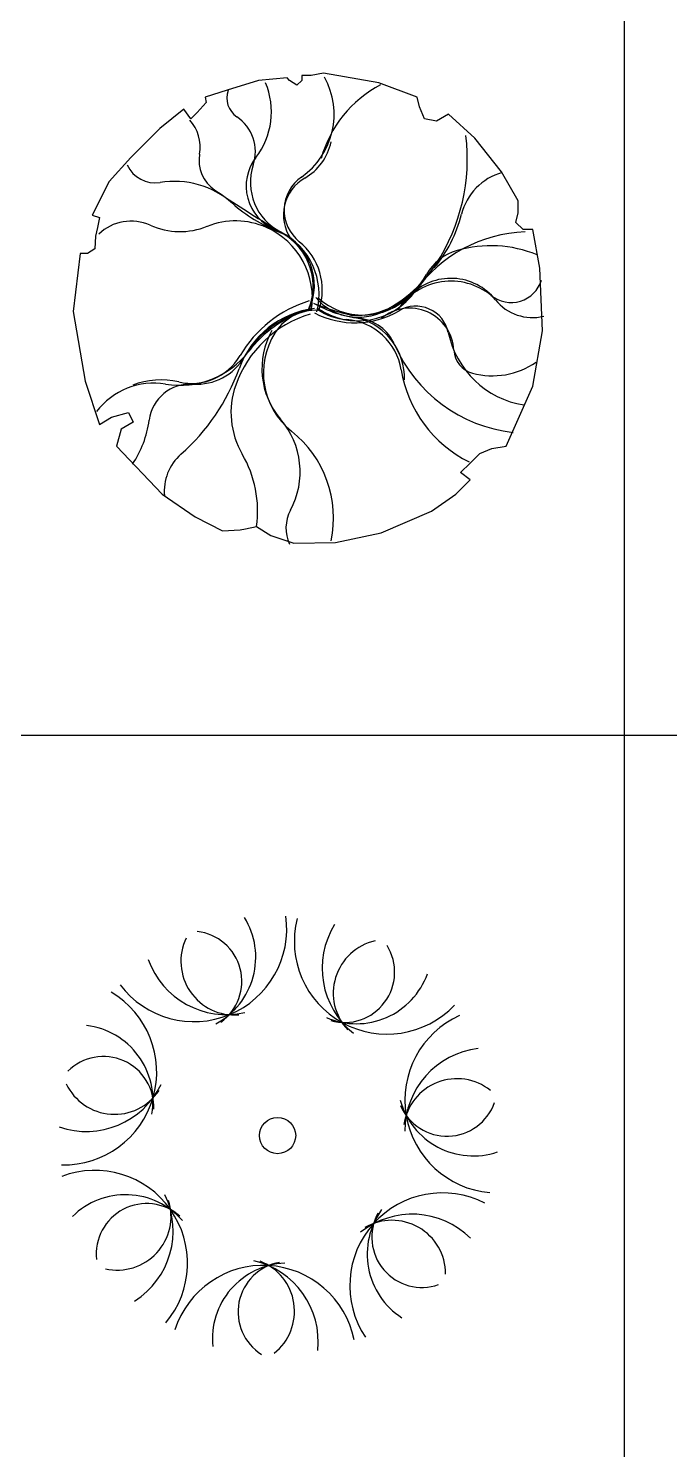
# Model space of a CAD drawing. Header units: millimetres. Extents: x -4017 to 59953, y -688 to 66564.
# Drawn here: x 20613 to 22771, y 40145 to 44925 of the extents above; entities that cross this region are included whole.
import ezdxf

# ---------------------------------------------------------------- set-up
doc = ezdxf.new("R2010")
doc.units = ezdxf.units.MM
doc.layers.add('www.cad-blocks.net', color=7, linetype='Continuous')

# ---------------------------------------------------------------- blocks, each defined once
blk = doc.blocks.new('A$C516926BB')
for p, q in [((25.0771, 38.5194), (25.0771, 0)), ((0, 33.1729), (62.4121, 33.1729))]:
    blk.add_line(p, q)
blk = doc.blocks.new('A$C53E86EAC')
at = {"color": 0}
for p, q in [((0.8424, 1.5838), (0.8019, 1.5758)), ((1.0287, 1.5515), (0.8424, 1.5838)), ((0.6237, 1.5596), (0.5184, 1.5272)), ((0.7209, 1.5677), (0.6237, 1.5596)), ((0.729, 1.5596), (0.7209, 1.5677)), ((0.7533, 1.5434), (0.729, 1.5596)), ((0.7695, 1.5596), (0.7533, 1.5434)), ((0.8019, 1.5758), (0.7695, 1.5758)), ((0.7695, 1.5758), (0.7695, 1.5596)), ((1.1583, 1.5029), (1.0287, 1.5515)), ((0.4478, 1.4852), (0.4183, 1.4521)), ((0.5184, 1.5272), (0.4442, 1.5037)), ((0.4442, 1.5037), (0.4478, 1.4852)), ((1.1664, 1.4705), (1.1583, 1.5029)), ((0.3726, 1.4625), (0.2916, 1.3977)), ((0.3969, 1.4301), (0.3726, 1.4625)), ((0.4183, 1.4521), (0.3969, 1.4301)), ((1.1826, 1.4301), (1.1664, 1.4705)), ((1.2636, 1.4463), (1.2231, 1.422)), ((1.3527, 1.3653), (1.2636, 1.4463)), ((0.2916, 1.3977), (0.1944, 1.3006)), ((1.2231, 1.422), (1.1826, 1.4301)), ((1.4418, 1.252), (1.3527, 1.3653)), ((0.1944, 1.3006), (0.1215, 1.2197)), ((1.4985, 1.1549), (1.4418, 1.252)), ((0.1215, 1.2197), (0.0648, 1.1064)), ((1.4985, 1.1145), (1.4985, 1.1549)), ((0.0648, 1.1064), (0.0891, 1.0983)), ((1.4904, 1.0821), (1.4985, 1.1145)), ((0.0827, 1.0651), (0.0753, 1.0356)), ((0.0891, 1.0983), (0.0827, 1.0651)), ((1.5147, 1.0578), (1.4904, 1.0821)), ((1.5471, 1.0578), (1.5147, 1.0578)), ((1.5714, 0.9283), (1.5471, 1.0578)), ((0.0753, 1.0356), (0.0729, 0.9931)), ((0.0243, 0.9769), (0, 0.7827)), ((0.0486, 0.9769), (0.0243, 0.9769)), ((0.0729, 0.9931), (0.0486, 0.9769)), ((1.5795, 0.7179), (1.5714, 0.9283)), ((0, 0.7827), (0.0405, 0.548)), ((1.5471, 0.5318), (1.5795, 0.7179)), ((0.0405, 0.548), (0.0891, 0.4023)), ((1.458, 0.3295), (1.5471, 0.5318)), ((0.1296, 0.4266), (0.1863, 0.4428)), ((0.1863, 0.4428), (0.2025, 0.4104)), ((0.0891, 0.4023), (0.1296, 0.4266)), ((0.162, 0.3861), (0.1458, 0.3295)), ((0.2025, 0.4104), (0.162, 0.3861)), ((0.1458, 0.3295), (0.2997, 0.1676)), ((1.3365, 0.2728), (1.3689, 0.3052)), ((1.3689, 0.3052), (1.4094, 0.3214)), ((1.4094, 0.3214), (1.458, 0.3295)), ((1.3041, 0.2405), (1.3365, 0.2728)), ((1.3365, 0.2162), (1.3041, 0.2405)), ((1.2879, 0.1676), (1.3365, 0.2162)), ((0.2997, 0.1676), (0.411, 0.0921)), ((1.2069, 0.111), (1.2879, 0.1676)), ((1.0368, 0.0382), (1.2069, 0.111)), ((0.411, 0.0921), (0.5032, 0.0442)), ((0.5032, 0.0442), (0.5622, 0.0479)), ((0.5622, 0.0479), (0.5806, 0.0516)), ((0.5806, 0.0516), (0.6175, 0.059)), ((0.6175, 0.059), (0.6655, 0.0295)), ((0.6655, 0.0295), (0.7429, 0.0037)), ((0.7429, 0.0037), (0.8829, 0.0058)), ((0.8829, 0.0058), (1.0368, 0.0382))]:
    blk.add_line(p, q, dxfattribs=at)
for centre, major_axis, start_param, end_param in [((0.4175, 1.4537), (-0.177, 0.177), 3.268891, 4.328215), ((0.622, 1.4452), (-0.1815, 0.1815), 2.965083, 4.434905), ((1.2195, 1.191), (-0.282, 0.282), -0.302503, 0.515675), ((0.5936, 1.5006), (-0.0539, 0.0539), 0.449369, 1.765472), ((0.4724, 1.3199), (-0.0999, 0.0999), 3.604576, 4.907065), ((0.2936, 1.3356), (0.0949, 0.0949), 5.321467, 6.239701), ((0.6871, 1.3914), (0.1311, 0.1311), 4.450716, 5.286406), ((0.6786, 1.2962), (-0.4584, 0.4584), 3.351631, 4.048357), ((0.5448, 1.2908), (-0.0855, 0.0855), 0.609078, 1.764826), ((0.7406, 1.2039), (0.1118, 0.1118), 1.698095, 3.53595), ((0.2763, 1.3183), (0.0732, 0.0732), 2.786455, 4.088361), ((0.7829, 1.2162), (0.1315, 0.1315), 2.033779, 3.457157), ((1.4955, 1.0625), (0.1371, 0.1371), 1.055067, 2.112287), ((0.3406, 0.9236), (-0.2096, 0.2096), -1.506888, -0.624028), ((0.8514, 1.107), (-0.1012, 0.1012), -0.261673, 1.367857), ((0.8465, 1.1231), (-0.0961, 0.0961), -0.17651, 1.679475), ((3.503, 5.6959), (-3.8376, 3.8376), 1.764826, 1.807617), ((0.897, 1.5562), (0.3861, 0.3861), 3.205501, 3.540674), ((0.8725, 1.2175), (-0.3168, 0.3168), 3.226612, 3.683083), ((0.1952, 0.9275), (0.1122, 0.1122), 0.366516, 1.541176), ((0.36, 1.2977), (-0.1743, 0.1743), 1.937312, 2.736655), ((0.5468, 0.8307), (-0.1813, 0.1813), -1.202858, -0.404938), ((0.5452, 0.8273), (0.184, 0.184), 5.334658, 6.651124), ((0.6016, 0.8668), (-0.1461, 0.1461), 3.550343, 5.106746), ((0.618, 0.8702), (-0.1375, 0.1375), 3.494409, 5.11147), ((0.5919, 0.84), (0.1668, 0.1668), 5.246626, 6.59875), ((0.6316, 0.8556), (0.1466, 0.1466), 5.169304, 6.391864), ((1.5381, 0.5777), (-0.3344, 0.3344), -0.749717, 0.168431), ((1.406, 0.5937), (0.2899, 0.2899), 0.395575, 1.065841), ((1.3409, 0.8197), (0.1236, 0.1236), 1.065841, 1.836016), ((0.8317, 1.1969), (0.3293, 0.3293), 4.412621, 4.922427), ((0.953, 1.042), (0.1926, 0.1926), 3.860044, 4.977608), ((1.2719, 0.6703), (0.1515, 0.1515), 0.103388, 1.770668), ((1.2713, 0.701), (-0.1364, 0.1364), 4.603602, 6.28959), ((1.4744, 0.9196), (-0.0756, 0.0756), 1.674184, 3.628584), ((0.9171, 0.425), (-0.2912, 0.2912), -0.483315, 0.253354), ((0.9606, 0.9527), (-0.1341, 0.1341), 1.494453, 2.841825), ((0.9582, 0.9891), (-0.1683, 0.1683), 1.757801, 3.310024), ((0.9752, 0.9933), (0.1577, 0.1577), 3.182755, 4.718794), ((1.5463, 0.922), (0.1131, 0.1131), 3.032806, 4.164621), ((0.9097, 0.4061), (-0.2718, 0.2718), -0.491174, 0.445166), ((0.8499, 0.485), (-0.2189, 0.2189), -0.666128, 0.440393), ((0.8642, 0.4614), (0.2356, 0.2356), 0.973219, 1.824764), ((0.9085, 0.406), (-0.2822, 0.2822), -0.466735, 0.131941), ((0.8173, 0.6238), (0.115, 0.115), 0.652726, 1.788086), ((1.0146, 1.1686), (-0.2917, 0.2917), 1.835481, 2.233949), ((0.9484, 1.0373), (0.2071, 0.2071), 3.44643, 4.459441), ((1.2077, 1.8518), (0.7888, 0.7888), 3.568906, 3.679821), ((0.9353, 0.9549), (0.1414, 0.1414), 3.337438, 3.850614), ((1.1329, 0.6445), (0.1053, 0.1053), 5.550617, 7.759218), ((1.1537, 0.6888), (-0.0789, 0.0789), 4.129559, 6.030238), ((0.8971, 0.5905), (0.1849, 0.1849), 1.843918, 3.06554), ((0.9046, 0.5536), (0.1432, 0.1432), 5.65835, 6.992206), ((0.9462, 0.6121), (-0.1048, 0.1048), 4.333898, 5.375542), ((0.9051, 0.5572), (0.1488, 0.1488), 5.476866, 6.783519), ((0.892, 0.5761), (0.1776, 0.1776), 1.788086, 3.254893), ((1.535, 0.8658), (-0.3485, 0.3485), 1.192305, 2.24585), ((1.566, 0.7735), (0.2187, 0.2187), 2.558762, 3.769763), ((0.3597, 0.8263), (-0.2067, 0.2067), 2.19016, 3.273534), ((0.3988, 0.7301), (0.1341, 0.1341), 3.697369, 4.965742), ((0.4153, 0.7252), (0.1326, 0.1326), 3.864581, 4.966356), ((1.3661, 0.6568), (-0.0599, 0.0599), 0.838228, 2.094495), ((-0.0969, 0.8252), (0.4925, 0.4925), 4.648301, 5.152782), ((1.5193, 0.6532), (0.2971, 0.2971), 2.516758, 3.468172), ((1.4113, 0.8252), (-0.1832, 0.1832), 2.094495, 2.959062), ((0.2714, 0.2997), (-0.1709, 0.1709), -0.951433, 0.13555), ((0.296, 0.2903), (-0.1853, 0.1853), -1.01502, -0.41329), ((0.3948, 0.3984), (-0.099, 0.099), -0.847808, 0.655725), ((0.8082, 0.4421), (0.1956, 0.1956), 2.015963, 2.886501), ((-0.0873, 0.4612), (-0.2448, 0.2448), 3.338528, 3.797318), ((0.4923, 0.243), (-0.1923, 0.1923), 3.433862, 4.636337), ((0.5033, 0.0877), (-0.2638, 0.2638), 3.71998, 4.82569), ((0.4721, 0.1781), (-0.1168, 0.1168), -0.064088, 0.882345), ((0.2449, 0.1119), (-0.2661, 0.2661), 3.785988, 4.457297), ((0.8451, 0.0534), (0.0909, 0.0909), 1.863066, 2.78477)]:
    blk.add_ellipse(centre, major_axis=major_axis, ratio=1, start_param=start_param, end_param=end_param, dxfattribs=at)
blk = doc.blocks.new('A$C173254E5')
at = {"color": 0}
for centre, major_axis, start_param, end_param in [((0.4538, 1.4315), (-0.3121, 0), 0.647163, 3.279985), ((0.4069, 1.3364), (-0.18, 0.18), 2.849491, 4.477456), ((1.1034, 1.3895), (0.3121, 0), 2.891156, 5.523978), ((1.1642, 1.2987), (0.1975, 0.1975), 1.799929, 3.253944), ((0.5898, 1.3221), (0.1275, 0.1275), 1.905062, 4.007947), ((0.4452, 1.2546), (-0.1197, 0.1197), 2.980486, 5.384142), ((1.1026, 1.215), (0.1275, 0.1275), 1.007464, 3.110349), ((0.9597, 1.2859), (0.1197, 0.1197), 3.653685, 6.05734), ((0.5627, 1.4224), (-0.1975, 0.1975), 1.126731, 2.580746), ((0.9998, 1.3669), (0.18, 0.18), 3.522689, 5.150655), ((0.016, 0.9499), (-0.3121, 0), 1.54476, 4.177582), ((0.0611, 0.8539), (-0.18, 0.18), 3.747089, 5.375054), ((1.4756, 0.8555), (-0.3121, 0), -1.148033, 1.484788), ((0.1489, 0.8328), (-0.1197, 0.1197), 3.878084, 6.28174), ((1.4424, 0.7513), (0.1975, 0.1975), 0.902331, 2.356346), ((0.091, 1.0293), (-0.1975, 0.1975), 2.024329, 3.478344), ((0.1863, 0.988), (-0.1275, 0.1275), 1.231863, 3.334748), ((1.3386, 0.7472), (-0.1275, 0.1275), -1.460931, 0.641955), ((1.3932, 0.9224), (-0.18, 0.18), 1.054295, 2.68226), ((1.305, 0.9032), (0.1197, 0.1197), 2.756087, 5.159742), ((0.735, 0.7361), (-0.043, 0.043), 3.926991, 10.210176), ((0.1196, 0.3072), (-0.3121, 0), 2.442359, 5.07518), ((1.2901, 0.2315), (0.3121, 0), 1.095961, 3.728782), ((0.2228, 0.2827), (-0.18, 0.18), 4.644687, 6.272652), ((0.1042, 0.4154), (0.1975, 0.1975), 4.492723, 5.946738), ((0.294, 0.3382), (0.1197, 0.1197), 0.063293, 2.466948), ((0.196, 0.4642), (-0.1275, 0.1275), 2.129461, 4.232346), ((1.188, 0.1925), (0.1975, 0.1975), 0.004733, 1.458749), ((1.291, 0.3376), (0.18, 0.18), 1.727494, 3.355459), ((1.12, 0.2711), (0.1275, 0.1275), 5.495453, 7.598339), ((1.2211, 0.3947), (-0.1197, 0.1197), 0.287693, 2.691348), ((0.6866, -0.0124), (-0.3121, 0), 3.339956, 5.972778), ((0.7701, 0.0529), (0.18, 0.18), 0.829896, 2.457861), ((0.7711, 0.1432), (-0.1197, 0.1197), -0.609905, 1.79375), ((0.5924, 0.043), (0.1975, 0.1975), 5.390321, 6.844336), ((0.6115, 0.1452), (-0.1275, 0.1275), 3.027059, 5.129944)]:
    blk.add_ellipse(centre, major_axis=major_axis, ratio=1, start_param=start_param, end_param=end_param, dxfattribs=at)

msp = doc.modelspace()

# ---------------------------------------------------------------- block references
at = {"xscale": 1000, "yscale": 1000, "zscale": 1000}
for name, p in [('A$C53E86EAC', (20763.2, 43190.6)), ('A$C173254E5', (20716.7, 40465.2))]:
    msp.add_blockref(name, p, dxfattribs=at)
at = {"layer": 'www.cad-blocks.net', "color": 155, "true_color": 0x546d8e, "xscale": 1000, "yscale": 1000, "zscale": 1000}
msp.add_blockref('A$C516926BB', (-2458.7, 9375.6), dxfattribs=at)

doc.saveas('drawing.dxf')
